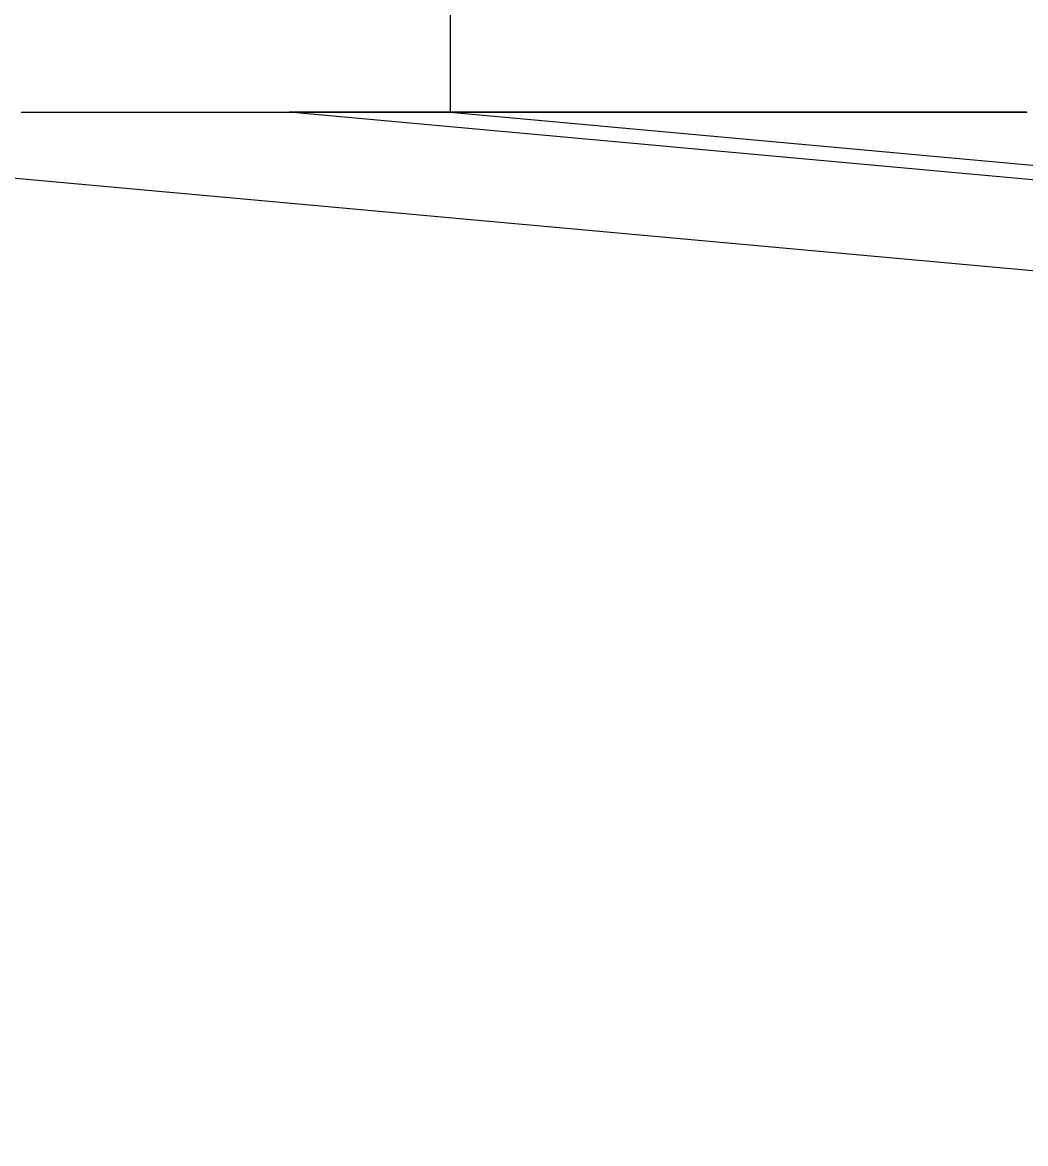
# Model space of a CAD drawing. Extents: x 65572 to 72871, y 30718 to 33858.
# Drawn here: x 65964.604 to 65966.53, y 30874.085 to 30876.237 of the extents above; entities that cross this region are included whole.
import ezdxf

# ---------------------------------------------------------------- set-up
doc = ezdxf.new("R2010")
doc.units = 0
doc.header["$LTSCALE"] = 0.5
doc.header["$MEASUREMENT"] = 0
doc.layers.get('0').update_dxf_attribs({"color": 20, "linetype": 'CONTINUOUS'})
doc.layers.get('DEFPOINTS').update_dxf_attribs({"linetype": 'CONTINUOUS', "lineweight": 5})
doc.layers.add('Annotations', color=40, linetype='CONTINUOUS', lineweight=5)
doc.layers.add('Layout', color=154, linetype='CONTINUOUS', lineweight=5)
doc.styles.get("Standard").update_dxf_attribs({"font": 'arial.ttf'})
doc.dimstyles.new('ARCH', dxfattribs={"dimscale": 96, "dimtxt": 0.0625, "dimasz": 0.0625, "dimexe": 0.04, "dimexo": 0.09375, "dimgap": 0.03125, "dimtad": 1, "dimdec": 0, "dimrnd": 0.0625, "dimzin": 3, "dimdsep": 46, "dimlunit": 4, "dimtxsty": 'Standard', "dimblk1": 'ARCHTICK', "dimblk2": 'ARCHTICK', "dimsah": 1, "dimcen": 0, "dimdle": 0.03125, "dimclrd": 256, "dimclre": 256, "dimclrt": 256, "dimazin": 0, "dimtfac": 1, "dimtdec": 0, "dimtmove": 2, "dimatfit": 3, "dimldrblk": 'OBLIQUE', "dimfxl": 0.3, "dimfxlon": 1, "dimfrac": 2, "dimarcsym": 0})

# ---------------------------------------------------------------- blocks, each defined once
blk = doc.blocks.new('_ArchTick')
at = {"const_width": 0.15}
blk.add_lwpolyline([(-0.5, -0.5), (0.5, 0.5)], dxfattribs=at)
blk = doc.blocks.new('*D33')
at = {"layer": 'Annotations', "lineweight": -2}
for p, q in [((65894.4316, 30757.0648), (65894.4316, 30880.0465)), ((65923.2316, 30877.0465), (65890.5916, 30877.0465)), ((65923.2316, 30760.0648), (65890.5916, 30760.0648))]:
    blk.add_line(p, q, dxfattribs=at)
at = {"layer": 'DEFPOINTS', "color": 0}
for p in [(65894.4316, 30877.0465), (65967.6312, 30877.0465), (65967.6312, 30760.0648)]:
    blk.add_point(p, dxfattribs=at)
at = {"layer": 'Annotations', "lineweight": -2, "xscale": 6, "yscale": 6, "zscale": 6}
for p, rotation in [((65894.4316, 30877.0465), 90), ((65894.4316, 30760.0648), 270)]:
    blk.add_blockref('_ArchTick', p, dxfattribs=dict(at, rotation=rotation))
at = {"layer": 'Annotations', "insert": (65900.4946, 30818.5556), "char_height": 6, "attachment_point": 5, "rotation": 270}
blk.add_mtext('9\'-9"', dxfattribs=at)
blk = doc.blocks.new('_Oblique')
at = {"lineweight": -2}
blk.add_line((-0.5, -0.5), (0.5, 0.5), dxfattribs=at)
blk = doc.blocks.new('*D97')
at = {"layer": 'Annotations', "linetype": 'ByBlock', "lineweight": -2}
for p, q in [((65950.06, 30883.1561), (65950.06, 30903.2759)), ((66009.018, 30884.4215), (66009.018, 30903.2759)), ((66012.018, 30899.4359), (65947.06, 30899.4359))]:
    blk.add_line(p, q, dxfattribs=at)
at = {"layer": 'DEFPOINTS', "color": 0}
for p in [(65950.06, 30899.4359), (66009.018, 30875.4215), (65950.06, 30874.1561)]:
    blk.add_point(p, dxfattribs=at)
at = {"layer": 'Annotations', "lineweight": -2, "xscale": 6, "yscale": 6, "zscale": 6, "rotation": 180}
blk.add_blockref('_ArchTick', (65950.06, 30899.4359), dxfattribs=at)
at = {"layer": 'Annotations', "lineweight": -2, "xscale": 6, "yscale": 6, "zscale": 6}
blk.add_blockref('_ArchTick', (66009.018, 30899.4359), dxfattribs=at)
at = {"layer": 'Annotations', "insert": (65979.539, 30893.4239), "char_height": 6, "attachment_point": 5, "rotation": 180}
blk.add_mtext('4\'-11"', dxfattribs=at)

msp = doc.modelspace()

# ---------------------------------------------------------------- linework, layer by layer
at = {"layer": 'Layout', "linetype": 'ByBlock'}
for p, q in [((65965.425076, 30877.046502), (65965.425076, 30876.064768)), ((65963.19711, 30876.064768), (65974.197164, 30875.064763)), ((65976.116593, 30875.064763), (65965.116539, 30876.064768)), ((65965.425076, 30876.064768), (65976.42513, 30875.064763))]:
    msp.add_line(p, q, dxfattribs=at)
msp.add_lwpolyline([(65964.602153, 30876.064768), (65964.605436, 30876.064768), (65964.608719, 30876.064768), (65964.612002, 30876.064768), (65964.615284, 30876.064768), (65964.618567, 30876.064768), (65964.62185, 30876.064768), (65964.625133, 30876.064768), (65964.628416, 30876.064768), (65964.631698, 30876.064768), (65964.634981, 30876.064768), (65964.638264, 30876.064768), (65964.641547, 30876.064768), (65964.64483, 30876.064768), (65964.648112, 30876.064768), (65964.651395, 30876.064768), (65964.654678, 30876.064768), (65964.657961, 30876.064768), (65964.661244, 30876.064768), (65964.664526, 30876.064768), (65964.667809, 30876.064768), (65964.671092, 30876.064768), (65964.674375, 30876.064768), (65964.677658, 30876.064768), (65964.68094, 30876.064768), (65964.684223, 30876.064768), (65964.687506, 30876.064768), (65964.690789, 30876.064768), (65964.694071, 30876.064768), (65964.697354, 30876.064768), (65964.700637, 30876.064768), (65964.70392, 30876.064768), (65964.707203, 30876.064768), (65964.710485, 30876.064768), (65964.713768, 30876.064768), (65964.717051, 30876.064768), (65964.720334, 30876.064768), (65964.723617, 30876.064768), (65964.726899, 30876.064768), (65964.730182, 30876.064768), (65964.733465, 30876.064768), (65964.736748, 30876.064768), (65964.740031, 30876.064768), (65964.743313, 30876.064768), (65964.746596, 30876.064768), (65964.749879, 30876.064768), (65964.753162, 30876.064768), (65964.756445, 30876.064768), (65964.759727, 30876.064768), (65964.76301, 30876.064768), (65964.766293, 30876.064768), (65964.769576, 30876.064768), (65964.772858, 30876.064768), (65964.776141, 30876.064768), (65964.779424, 30876.064768), (65964.782707, 30876.064768), (65964.78599, 30876.064768), (65964.789272, 30876.064768), (65964.792555, 30876.064768), (65964.795838, 30876.064768), (65964.799121, 30876.064768), (65964.802404, 30876.064768), (65964.805686, 30876.064768), (65964.808969, 30876.064768), (65964.812252, 30876.064768), (65964.815535, 30876.064768), (65964.818818, 30876.064768), (65964.8221, 30876.064768), (65964.825383, 30876.064768), (65964.828666, 30876.064768), (65964.831949, 30876.064768), (65964.835232, 30876.064768), (65964.838514, 30876.064768), (65964.841797, 30876.064768), (65964.84508, 30876.064768), (65964.848363, 30876.064768), (65964.851645, 30876.064768), (65964.854928, 30876.064768), (65964.858211, 30876.064768), (65964.861494, 30876.064768), (65964.864777, 30876.064768), (65964.868059, 30876.064768), (65964.871342, 30876.064768), (65964.874625, 30876.064768), (65964.877908, 30876.064768), (65964.881191, 30876.064768), (65964.884473, 30876.064768), (65964.887756, 30876.064768), (65964.891039, 30876.064768), (65964.894322, 30876.064768), (65964.897605, 30876.064768), (65964.900887, 30876.064768), (65964.90417, 30876.064768), (65964.907453, 30876.064768), (65964.910736, 30876.064768), (65964.914018, 30876.064768), (65964.917301, 30876.064768), (65964.920584, 30876.064768), (65964.923867, 30876.064768), (65964.92715, 30876.064768), (65964.930432, 30876.064768), (65964.933715, 30876.064768), (65964.936998, 30876.064768), (65964.940281, 30876.064768), (65964.943564, 30876.064768), (65964.946846, 30876.064768), (65964.950129, 30876.064768), (65964.953412, 30876.064768), (65964.956695, 30876.064768), (65964.959978, 30876.064768), (65964.96326, 30876.064768), (65964.966543, 30876.064768), (65964.969826, 30876.064768), (65964.973109, 30876.064768), (65964.976392, 30876.064768), (65964.979674, 30876.064768), (65964.982957, 30876.064768), (65964.98624, 30876.064768), (65964.989523, 30876.064768), (65964.992805, 30876.064768), (65964.996088, 30876.064768), (65964.999371, 30876.064768), (65965.002654, 30876.064768), (65965.005937, 30876.064768), (65965.009219, 30876.064768), (65965.012502, 30876.064768), (65965.015785, 30876.064768), (65965.019068, 30876.064768), (65965.022351, 30876.064768), (65965.025633, 30876.064768), (65965.028916, 30876.064768), (65965.032199, 30876.064768), (65965.035482, 30876.064768), (65965.038765, 30876.064768), (65965.042047, 30876.064768), (65965.04533, 30876.064768), (65965.048613, 30876.064768), (65965.051896, 30876.064768), (65965.055179, 30876.064768), (65965.058461, 30876.064768), (65965.061744, 30876.064768), (65965.065027, 30876.064768), (65965.06831, 30876.064768), (65965.071592, 30876.064768), (65965.074875, 30876.064768), (65965.078158, 30876.064768), (65965.081441, 30876.064768), (65965.084724, 30876.064768), (65965.088006, 30876.064768), (65965.091289, 30876.064768), (65965.094572, 30876.064768), (65965.097855, 30876.064768), (65965.101138, 30876.064768), (65965.10442, 30876.064768), (65965.107703, 30876.064768), (65965.110986, 30876.064768), (65965.114269, 30876.064768), (65965.117552, 30876.064768), (65965.120834, 30876.064768), (65965.124117, 30876.064768), (65965.1274, 30876.064768), (65965.130683, 30876.064768), (65965.133966, 30876.064768), (65965.137248, 30876.064768), (65965.140531, 30876.064768), (65965.143814, 30876.064768), (65965.147097, 30876.064768), (65965.150379, 30876.064768), (65965.153662, 30876.064768), (65965.156945, 30876.064768), (65965.160228, 30876.064768), (65965.163511, 30876.064768), (65965.166793, 30876.064768), (65965.170076, 30876.064768), (65965.173359, 30876.064768), (65965.176642, 30876.064768), (65965.179925, 30876.064768), (65965.183207, 30876.064768), (65965.18649, 30876.064768), (65965.189773, 30876.064768), (65965.193056, 30876.064768), (65965.196339, 30876.064768), (65965.199621, 30876.064768), (65965.202904, 30876.064768), (65965.206187, 30876.064768), (65965.20947, 30876.064768), (65965.212753, 30876.064768), (65965.216035, 30876.064768), (65965.219318, 30876.064768), (65965.222601, 30876.064768), (65965.225884, 30876.064768), (65965.229166, 30876.064768), (65965.232449, 30876.064768), (65965.235732, 30876.064768), (65965.239015, 30876.064768), (65965.242298, 30876.064768), (65965.24558, 30876.064768), (65965.248863, 30876.064768), (65965.252146, 30876.064768), (65965.255429, 30876.064768), (65965.258712, 30876.064768), (65965.261994, 30876.064768), (65965.265277, 30876.064768), (65965.26856, 30876.064768), (65965.271843, 30876.064768), (65965.275126, 30876.064768), (65965.278408, 30876.064768), (65965.281691, 30876.064768), (65965.284974, 30876.064768), (65965.288257, 30876.064768), (65965.29154, 30876.064768), (65965.294822, 30876.064768), (65965.298105, 30876.064768), (65965.301388, 30876.064768), (65965.304671, 30876.064768), (65965.307953, 30876.064768), (65965.311236, 30876.064768), (65965.314519, 30876.064768), (65965.317802, 30876.064768), (65965.321085, 30876.064768), (65965.324367, 30876.064768), (65965.32765, 30876.064768), (65965.330933, 30876.064768), (65965.334216, 30876.064768), (65965.337499, 30876.064768), (65965.340781, 30876.064768), (65965.344064, 30876.064768), (65965.347347, 30876.064768), (65965.35063, 30876.064768), (65965.353913, 30876.064768), (65965.357195, 30876.064768), (65965.360478, 30876.064768), (65965.363761, 30876.064768), (65965.367044, 30876.064768), (65965.370326, 30876.064768), (65965.373609, 30876.064768), (65965.376892, 30876.064768), (65965.380175, 30876.064768), (65965.383458, 30876.064768), (65965.38674, 30876.064768), (65965.390023, 30876.064768), (65965.393306, 30876.064768), (65965.396589, 30876.064768), (65965.399872, 30876.064768), (65965.403154, 30876.064768), (65965.406437, 30876.064768), (65965.40972, 30876.064768), (65965.413003, 30876.064768), (65965.416286, 30876.064768), (65965.419568, 30876.064768), (65965.422851, 30876.064768), (65965.426134, 30876.064768), (65965.429417, 30876.064768), (65965.4327, 30876.064768), (65965.435982, 30876.064768), (65965.439265, 30876.064768), (65965.442548, 30876.064768), (65965.445831, 30876.064768), (65965.449113, 30876.064768), (65965.452396, 30876.064768), (65965.455679, 30876.064768), (65965.458962, 30876.064768), (65965.462245, 30876.064768), (65965.465527, 30876.064768), (65965.46881, 30876.064768), (65965.472093, 30876.064768), (65965.475376, 30876.064768), (65965.478659, 30876.064768), (65965.481941, 30876.064768), (65965.485224, 30876.064768), (65965.488507, 30876.064768), (65965.49179, 30876.064768), (65965.495073, 30876.064768), (65965.498355, 30876.064768), (65965.501638, 30876.064768), (65965.504921, 30876.064768), (65965.508204, 30876.064768), (65965.511487, 30876.064768), (65965.514769, 30876.064768), (65965.518052, 30876.064768), (65965.521335, 30876.064768), (65965.524618, 30876.064768), (65965.5279, 30876.064768), (65965.531183, 30876.064768), (65965.534466, 30876.064768), (65965.537749, 30876.064768), (65965.541032, 30876.064768), (65965.544314, 30876.064768), (65965.547597, 30876.064768), (65965.55088, 30876.064768), (65965.554163, 30876.064768), (65965.557446, 30876.064768), (65965.560728, 30876.064768), (65965.564011, 30876.064768), (65965.567294, 30876.064768), (65965.570577, 30876.064768), (65965.57386, 30876.064768), (65965.577142, 30876.064768), (65965.580425, 30876.064768), (65965.583708, 30876.064768), (65965.586991, 30876.064768), (65965.590274, 30876.064768), (65965.593556, 30876.064768), (65965.596839, 30876.064768), (65965.600122, 30876.064768), (65965.603405, 30876.064768), (65965.606687, 30876.064768), (65965.60997, 30876.064768), (65965.613253, 30876.064768), (65965.616536, 30876.064768), (65965.619819, 30876.064768), (65965.623101, 30876.064768), (65965.626384, 30876.064768), (65965.629667, 30876.064768), (65965.63295, 30876.064768), (65965.636233, 30876.064768), (65965.639515, 30876.064768), (65965.642798, 30876.064768), (65965.646081, 30876.064768), (65965.649364, 30876.064768), (65965.652647, 30876.064768), (65965.655929, 30876.064768), (65965.659212, 30876.064768), (65965.662495, 30876.064768), (65965.665778, 30876.064768), (65965.669061, 30876.064768), (65965.672343, 30876.064768), (65965.675626, 30876.064768), (65965.678909, 30876.064768), (65965.682192, 30876.064768), (65965.685474, 30876.064768), (65965.688757, 30876.064768), (65965.69204, 30876.064768), (65965.695323, 30876.064768), (65965.698606, 30876.064768), (65965.701888, 30876.064768), (65965.705171, 30876.064768), (65965.708454, 30876.064768), (65965.711737, 30876.064768), (65965.71502, 30876.064768), (65965.718302, 30876.064768), (65965.721585, 30876.064768), (65965.724868, 30876.064768), (65965.728151, 30876.064768), (65965.731434, 30876.064768), (65965.734716, 30876.064768), (65965.737999, 30876.064768), (65965.741282, 30876.064768), (65965.744565, 30876.064768), (65965.747848, 30876.064768), (65965.75113, 30876.064768), (65965.754413, 30876.064768), (65965.757696, 30876.064768), (65965.760979, 30876.064768), (65965.764261, 30876.064768), (65965.767544, 30876.064768), (65965.770827, 30876.064768), (65965.77411, 30876.064768), (65965.777393, 30876.064768), (65965.780675, 30876.064768), (65965.783958, 30876.064768), (65965.787241, 30876.064768), (65965.790524, 30876.064768), (65965.793807, 30876.064768), (65965.797089, 30876.064768), (65965.800372, 30876.064768), (65965.803655, 30876.064768), (65965.806938, 30876.064768), (65965.810221, 30876.064768), (65965.813503, 30876.064768), (65965.817326, 30876.064768), (65965.821689, 30876.064768), (65965.826052, 30876.064768), (65965.830415, 30876.064768), (65965.834778, 30876.064768), (65965.839142, 30876.064768), (65965.843505, 30876.064768), (65965.847868, 30876.064768), (65965.852231, 30876.064768), (65965.856594, 30876.064768), (65965.860957, 30876.064768), (65965.86532, 30876.064768), (65965.869683, 30876.064768), (65965.874046, 30876.064768), (65965.878409, 30876.064768), (65965.882772, 30876.064768), (65965.887135, 30876.064768), (65965.891498, 30876.064768), (65965.895861, 30876.064768), (65965.900224, 30876.064768), (65965.904587, 30876.064768), (65965.90895, 30876.064768), (65965.913313, 30876.064768), (65965.917676, 30876.064768), (65965.92204, 30876.064768), (65965.926403, 30876.064768), (65965.930766, 30876.064768), (65965.935129, 30876.064768), (65965.939492, 30876.064768), (65965.943855, 30876.064768), (65965.948218, 30876.064768), (65965.952581, 30876.064768), (65965.956944, 30876.064768), (65965.961307, 30876.064768), (65965.96567, 30876.064768), (65965.970033, 30876.064768), (65965.974396, 30876.064768), (65965.978759, 30876.064768), (65965.983122, 30876.064768), (65965.987485, 30876.064768), (65965.991848, 30876.064768), (65965.996211, 30876.064768), (65966.000574, 30876.064768), (65966.004938, 30876.064768), (65966.009301, 30876.064768), (65966.013664, 30876.064768), (65966.018027, 30876.064768), (65966.02239, 30876.064768), (65966.026753, 30876.064768), (65966.031116, 30876.064768), (65966.035479, 30876.064768), (65966.039842, 30876.064768), (65966.044205, 30876.064768), (65966.048568, 30876.064768), (65966.052931, 30876.064768), (65966.057294, 30876.064768), (65966.061657, 30876.064768), (65966.06602, 30876.064768), (65966.070383, 30876.064768), (65966.074746, 30876.064768), (65966.079109, 30876.064768), (65966.083472, 30876.064768), (65966.087836, 30876.064768), (65966.092199, 30876.064768), (65966.096562, 30876.064768), (65966.100925, 30876.064768), (65966.105288, 30876.064768), (65966.109651, 30876.064768), (65966.114014, 30876.064768), (65966.118377, 30876.064768), (65966.12274, 30876.064768), (65966.127103, 30876.064768), (65966.131466, 30876.064768), (65966.135829, 30876.064768), (65966.140192, 30876.064768), (65966.144555, 30876.064768), (65966.148918, 30876.064768), (65966.153281, 30876.064768), (65966.157644, 30876.064768), (65966.162007, 30876.064768), (65966.16637, 30876.064768), (65966.170734, 30876.064768), (65966.175097, 30876.064768), (65966.17946, 30876.064768), (65966.183823, 30876.064768), (65966.188186, 30876.064768), (65966.192549, 30876.064768), (65966.196912, 30876.064768), (65966.201275, 30876.064768), (65966.205638, 30876.064768), (65966.210001, 30876.064768), (65966.214364, 30876.064768), (65966.218727, 30876.064768), (65966.22309, 30876.064768), (65966.227453, 30876.064768), (65966.231816, 30876.064768), (65966.236179, 30876.064768), (65966.240542, 30876.064768), (65966.244905, 30876.064768), (65966.249268, 30876.064768), (65966.253632, 30876.064768), (65966.257995, 30876.064768), (65966.262358, 30876.064768), (65966.266721, 30876.064768), (65966.271084, 30876.064768), (65966.275447, 30876.064768), (65966.27981, 30876.064768), (65966.284173, 30876.064768), (65966.288536, 30876.064768), (65966.292899, 30876.064768), (65966.297262, 30876.064768), (65966.301625, 30876.064768), (65966.305988, 30876.064768), (65966.310351, 30876.064768), (65966.314714, 30876.064768), (65966.319077, 30876.064768), (65966.32344, 30876.064768), (65966.327803, 30876.064768), (65966.332166, 30876.064768), (65966.33653, 30876.064768), (65966.340893, 30876.064768), (65966.345256, 30876.064768), (65966.349619, 30876.064768), (65966.353982, 30876.064768), (65966.358345, 30876.064768), (65966.362708, 30876.064768), (65966.367071, 30876.064768), (65966.371434, 30876.064768), (65966.375797, 30876.064768), (65966.38016, 30876.064768), (65966.384523, 30876.064768), (65966.388886, 30876.064768), (65966.393249, 30876.064768), (65966.397612, 30876.064768), (65966.401975, 30876.064768), (65966.406338, 30876.064768), (65966.410701, 30876.064768), (65966.415064, 30876.064768), (65966.419428, 30876.064768), (65966.423791, 30876.064768), (65966.428154, 30876.064768), (65966.432517, 30876.064768), (65966.43688, 30876.064768), (65966.441243, 30876.064768), (65966.445606, 30876.064768), (65966.449969, 30876.064768), (65966.454332, 30876.064768), (65966.458695, 30876.064768), (65966.463058, 30876.064768), (65966.467421, 30876.064768), (65966.471784, 30876.064768), (65966.476147, 30876.064768), (65966.48051, 30876.064768), (65966.484873, 30876.064768), (65966.489236, 30876.064768), (65966.493599, 30876.064768), (65966.497962, 30876.064768), (65966.502326, 30876.064768), (65966.506689, 30876.064768), (65966.511052, 30876.064768), (65966.515415, 30876.064768), (65966.519778, 30876.064768), (65966.524141, 30876.064768), (65966.528504, 30876.064768), (65966.532867, 30876.064768)], dxfattribs=at)
at = {"layer": 'Layout', "linetype": 'ByBlock', "flags": 128}
msp.add_lwpolyline([(65966.531431, 30876.064768), (65966.528148, 30876.064768), (65966.524866, 30876.064768), (65966.521583, 30876.064768), (65966.5183, 30876.064768), (65966.515017, 30876.064768), (65966.511734, 30876.064768), (65966.508452, 30876.064768), (65966.505169, 30876.064768), (65966.501886, 30876.064768), (65966.498603, 30876.064768), (65966.49532, 30876.064768), (65966.492038, 30876.064768), (65966.488755, 30876.064768), (65966.485472, 30876.064768), (65966.482189, 30876.064768), (65966.478907, 30876.064768), (65966.475624, 30876.064768), (65966.472341, 30876.064768), (65966.469058, 30876.064768), (65966.465775, 30876.064768), (65966.462493, 30876.064768), (65966.45921, 30876.064768), (65966.455927, 30876.064768), (65966.452644, 30876.064768), (65966.449361, 30876.064768), (65966.446079, 30876.064768), (65966.442796, 30876.064768), (65966.439513, 30876.064768), (65966.43623, 30876.064768), (65966.432947, 30876.064768), (65966.429665, 30876.064768), (65966.426382, 30876.064768), (65966.423099, 30876.064768), (65966.419816, 30876.064768), (65966.416533, 30876.064768), (65966.413251, 30876.064768), (65966.409968, 30876.064768), (65966.406685, 30876.064768), (65966.403402, 30876.064768), (65966.40012, 30876.064768), (65966.396837, 30876.064768), (65966.393554, 30876.064768), (65966.390271, 30876.064768), (65966.386988, 30876.064768), (65966.383706, 30876.064768), (65966.380423, 30876.064768), (65966.37714, 30876.064768), (65966.373857, 30876.064768), (65966.370574, 30876.064768), (65966.367292, 30876.064768), (65966.364009, 30876.064768), (65966.360726, 30876.064768), (65966.357443, 30876.064768), (65966.35416, 30876.064768), (65966.350878, 30876.064768), (65966.347595, 30876.064768), (65966.344312, 30876.064768), (65966.341029, 30876.064768), (65966.337747, 30876.064768), (65966.334464, 30876.064768), (65966.331181, 30876.064768), (65966.327898, 30876.064768), (65966.324615, 30876.064768), (65966.321333, 30876.064768), (65966.31805, 30876.064768), (65966.314767, 30876.064768), (65966.311484, 30876.064768), (65966.308201, 30876.064768), (65966.304919, 30876.064768), (65966.302881, 30876.064768), (65966.300843, 30876.064768), (65966.298805, 30876.064768), (65966.296767, 30876.064768), (65966.294729, 30876.064768), (65966.292691, 30876.064768), (65966.290653, 30876.064768), (65966.288615, 30876.064768), (65966.286577, 30876.064768), (65966.284539, 30876.064768), (65966.282501, 30876.064768), (65966.280464, 30876.064768), (65966.278426, 30876.064768), (65966.276388, 30876.064768), (65966.27435, 30876.064768), (65966.272312, 30876.064768), (65966.270274, 30876.064768), (65966.268236, 30876.064768), (65966.266198, 30876.064768), (65966.26416, 30876.064768), (65966.262122, 30876.064768), (65966.260084, 30876.064768), (65966.258046, 30876.064768), (65966.256009, 30876.064768), (65966.253971, 30876.064768), (65966.251933, 30876.064768), (65966.249895, 30876.064768), (65966.247857, 30876.064768), (65966.245819, 30876.064768), (65966.243781, 30876.064768), (65966.241743, 30876.064768), (65966.239705, 30876.064768), (65966.237667, 30876.064768), (65966.235629, 30876.064768), (65966.233591, 30876.064768), (65966.231554, 30876.064768), (65966.229516, 30876.064768), (65966.227478, 30876.064768), (65966.22544, 30876.064768), (65966.223402, 30876.064768), (65966.221364, 30876.064768), (65966.219326, 30876.064768), (65966.217288, 30876.064768), (65966.21525, 30876.064768), (65966.213212, 30876.064768), (65966.211174, 30876.064768), (65966.209136, 30876.064768), (65966.207099, 30876.064768), (65966.205061, 30876.064768), (65966.203023, 30876.064768), (65966.200985, 30876.064768), (65966.198947, 30876.064768), (65966.196909, 30876.064768), (65966.194871, 30876.064768), (65966.192833, 30876.064768), (65966.190795, 30876.064768), (65966.188757, 30876.064768), (65966.186719, 30876.064768), (65966.184681, 30876.064768), (65966.182644, 30876.064768), (65966.180606, 30876.064768), (65966.178568, 30876.064768), (65966.17653, 30876.064768), (65966.174492, 30876.064768), (65966.172454, 30876.064768), (65966.170416, 30876.064768), (65966.168378, 30876.064768), (65966.16634, 30876.064768), (65966.164302, 30876.064768), (65966.162264, 30876.064768), (65966.160226, 30876.064768), (65966.158189, 30876.064768), (65966.156151, 30876.064768), (65966.154113, 30876.064768), (65966.152075, 30876.064768), (65966.150037, 30876.064768), (65966.147999, 30876.064768), (65966.145961, 30876.064768), (65966.143923, 30876.064768), (65966.141885, 30876.064768), (65966.139847, 30876.064768), (65966.137809, 30876.064768), (65966.135771, 30876.064768), (65966.133734, 30876.064768), (65966.131696, 30876.064768), (65966.129658, 30876.064768), (65966.12762, 30876.064768), (65966.125582, 30876.064768), (65966.123544, 30876.064768), (65966.121506, 30876.064768), (65966.119468, 30876.064768), (65966.11743, 30876.064768), (65966.115392, 30876.064768), (65966.113354, 30876.064768), (65966.111316, 30876.064768), (65966.109279, 30876.064768), (65966.107241, 30876.064768), (65966.105203, 30876.064768), (65966.103165, 30876.064768), (65966.101127, 30876.064768), (65966.099089, 30876.064768), (65966.097051, 30876.064768), (65966.095013, 30876.064768), (65966.092975, 30876.064768), (65966.090937, 30876.064768), (65966.088899, 30876.064768), (65966.086861, 30876.064768), (65966.084824, 30876.064768), (65966.082786, 30876.064768), (65966.080748, 30876.064768), (65966.07871, 30876.064768), (65966.076672, 30876.064768), (65966.074634, 30876.064768), (65966.072596, 30876.064768), (65966.070558, 30876.064768), (65966.06852, 30876.064768), (65966.066482, 30876.064768), (65966.064444, 30876.064768), (65966.062406, 30876.064768), (65966.060369, 30876.064768), (65966.058331, 30876.064768), (65966.056293, 30876.064768), (65966.054255, 30876.064768), (65966.052217, 30876.064768), (65966.050179, 30876.064768), (65966.048141, 30876.064768), (65966.046103, 30876.064768), (65966.044065, 30876.064768), (65966.042027, 30876.064768), (65966.039989, 30876.064768), (65966.037951, 30876.064768), (65966.035914, 30876.064768), (65966.033876, 30876.064768), (65966.031838, 30876.064768), (65966.0298, 30876.064768), (65966.027762, 30876.064768), (65966.025724, 30876.064768), (65966.023686, 30876.064768), (65966.021648, 30876.064768), (65966.01961, 30876.064768), (65966.017572, 30876.064768), (65966.015534, 30876.064768), (65966.013496, 30876.064768), (65966.011459, 30876.064768), (65966.009421, 30876.064768), (65966.007383, 30876.064768), (65966.005345, 30876.064768), (65966.003307, 30876.064768), (65966.001269, 30876.064768), (65965.999231, 30876.064768), (65965.997193, 30876.064768), (65965.995155, 30876.064768), (65965.993117, 30876.064768), (65965.991079, 30876.064768), (65965.989041, 30876.064768), (65965.987004, 30876.064768), (65965.984966, 30876.064768), (65965.982928, 30876.064768), (65965.98089, 30876.064768), (65965.978852, 30876.064768), (65965.976814, 30876.064768), (65965.974776, 30876.064768), (65965.972738, 30876.064768), (65965.9707, 30876.064768), (65965.968662, 30876.064768), (65965.966624, 30876.064768), (65965.964586, 30876.064768), (65965.962549, 30876.064768), (65965.960511, 30876.064768), (65965.958473, 30876.064768), (65965.956435, 30876.064768), (65965.954397, 30876.064768), (65965.952359, 30876.064768), (65965.950321, 30876.064768), (65965.948283, 30876.064768), (65965.946245, 30876.064768), (65965.944207, 30876.064768), (65965.942169, 30876.064768), (65965.940131, 30876.064768), (65965.938094, 30876.064768), (65965.936056, 30876.064768), (65965.934018, 30876.064768), (65965.93198, 30876.064768), (65965.929942, 30876.064768), (65965.927904, 30876.064768), (65965.925866, 30876.064768), (65965.923828, 30876.064768), (65965.92179, 30876.064768), (65965.919752, 30876.064768), (65965.917714, 30876.064768), (65965.915676, 30876.064768), (65965.913639, 30876.064768), (65965.911601, 30876.064768), (65965.909563, 30876.064768), (65965.907525, 30876.064768), (65965.905487, 30876.064768), (65965.903449, 30876.064768), (65965.901411, 30876.064768), (65965.899373, 30876.064768), (65965.897335, 30876.064768), (65965.895297, 30876.064768), (65965.893259, 30876.064768), (65965.891221, 30876.064768), (65965.889184, 30876.064768), (65965.887146, 30876.064768), (65965.885108, 30876.064768), (65965.88307, 30876.064768), (65965.881032, 30876.064768), (65965.878994, 30876.064768), (65965.876956, 30876.064768), (65965.874918, 30876.064768), (65965.87288, 30876.064768), (65965.870842, 30876.064768), (65965.868804, 30876.064768), (65965.866766, 30876.064768), (65965.864728, 30876.064768), (65965.862691, 30876.064768), (65965.860653, 30876.064768), (65965.858615, 30876.064768), (65965.856577, 30876.064768), (65965.854539, 30876.064768), (65965.852501, 30876.064768), (65965.850463, 30876.064768), (65965.848425, 30876.064768), (65965.846387, 30876.064768), (65965.844349, 30876.064768), (65965.842311, 30876.064768), (65965.840273, 30876.064768), (65965.838236, 30876.064768), (65965.836198, 30876.064768), (65965.83416, 30876.064768), (65965.832122, 30876.064768), (65965.830084, 30876.064768), (65965.828046, 30876.064768), (65965.826008, 30876.064768), (65965.82397, 30876.064768), (65965.821932, 30876.064768), (65965.819894, 30876.064768), (65965.817856, 30876.064768), (65965.815818, 30876.064768), (65965.813781, 30876.064768), (65965.811743, 30876.064768), (65965.809705, 30876.064768), (65965.807667, 30876.064768), (65965.805629, 30876.064768), (65965.803591, 30876.064768), (65965.801553, 30876.064768), (65965.799515, 30876.064768), (65965.797477, 30876.064768), (65965.795439, 30876.064768), (65965.793401, 30876.064768), (65965.791363, 30876.064768), (65965.789326, 30876.064768), (65965.787288, 30876.064768), (65965.78525, 30876.064768), (65965.783212, 30876.064768), (65965.781174, 30876.064768), (65965.779136, 30876.064768), (65965.777098, 30876.064768), (65965.77506, 30876.064768), (65965.773022, 30876.064768), (65965.770984, 30876.064768), (65965.768946, 30876.064768), (65965.766908, 30876.064768), (65965.764871, 30876.064768), (65965.762833, 30876.064768), (65965.760795, 30876.064768), (65965.758757, 30876.064768), (65965.756719, 30876.064768), (65965.754681, 30876.064768), (65965.752643, 30876.064768), (65965.750605, 30876.064768), (65965.748567, 30876.064768), (65965.746529, 30876.064768), (65965.744491, 30876.064768), (65965.742453, 30876.064768), (65965.740416, 30876.064768), (65965.738378, 30876.064768), (65965.73634, 30876.064768), (65965.734302, 30876.064768), (65965.732264, 30876.064768), (65965.730226, 30876.064768), (65965.728188, 30876.064768), (65965.72615, 30876.064768), (65965.724112, 30876.064768), (65965.722074, 30876.064768), (65965.720036, 30876.064768), (65965.717998, 30876.064768), (65965.715961, 30876.064768), (65965.713923, 30876.064768), (65965.711885, 30876.064768), (65965.709847, 30876.064768), (65965.707809, 30876.064768), (65965.705771, 30876.064768), (65965.703733, 30876.064768), (65965.701695, 30876.064768), (65965.699657, 30876.064768), (65965.697619, 30876.064768), (65965.695581, 30876.064768), (65965.693543, 30876.064768), (65965.691506, 30876.064768), (65965.689468, 30876.064768), (65965.68743, 30876.064768), (65965.685392, 30876.064768), (65965.683354, 30876.064768), (65965.681316, 30876.064768), (65965.679278, 30876.064768), (65965.67724, 30876.064768), (65965.675202, 30876.064768), (65965.673164, 30876.064768), (65965.671126, 30876.064768), (65965.669088, 30876.064768), (65965.667051, 30876.064768), (65965.665013, 30876.064768), (65965.662975, 30876.064768), (65965.660937, 30876.064768), (65965.658899, 30876.064768), (65965.656861, 30876.064768), (65965.654823, 30876.064768), (65965.652785, 30876.064768), (65965.650747, 30876.064768), (65965.648709, 30876.064768), (65965.646671, 30876.064768), (65965.644633, 30876.064768), (65965.642596, 30876.064768), (65965.640558, 30876.064768), (65965.63852, 30876.064768), (65965.636482, 30876.064768), (65965.634444, 30876.064768), (65965.632406, 30876.064768), (65965.630368, 30876.064768), (65965.62833, 30876.064768), (65965.626292, 30876.064768), (65965.624254, 30876.064768), (65965.622216, 30876.064768), (65965.620178, 30876.064768), (65965.618141, 30876.064768), (65965.616103, 30876.064768), (65965.614065, 30876.064768), (65965.612027, 30876.064768), (65965.609989, 30876.064768), (65965.607951, 30876.064768), (65965.605913, 30876.064768), (65965.603875, 30876.064768), (65965.601837, 30876.064768), (65965.599799, 30876.064768), (65965.597761, 30876.064768), (65965.595723, 30876.064768), (65965.593686, 30876.064768), (65965.591648, 30876.064768), (65965.58961, 30876.064768), (65965.587572, 30876.064768), (65965.585534, 30876.064768), (65965.583496, 30876.064768), (65965.581458, 30876.064768), (65965.57942, 30876.064768), (65965.577382, 30876.064768), (65965.575344, 30876.064768), (65965.573306, 30876.064768), (65965.571268, 30876.064768), (65965.569231, 30876.064768), (65965.567193, 30876.064768), (65965.565155, 30876.064768), (65965.563117, 30876.064768), (65965.561079, 30876.064768), (65965.559041, 30876.064768), (65965.557003, 30876.064768), (65965.554965, 30876.064768), (65965.552927, 30876.064768), (65965.550889, 30876.064768), (65965.548851, 30876.064768), (65965.546813, 30876.064768), (65965.544776, 30876.064768), (65965.542738, 30876.064768), (65965.5407, 30876.064768), (65965.538662, 30876.064768), (65965.536624, 30876.064768), (65965.534586, 30876.064768), (65965.532548, 30876.064768), (65965.53051, 30876.064768), (65965.528472, 30876.064768), (65965.526434, 30876.064768), (65965.524396, 30876.064768), (65965.522358, 30876.064768), (65965.520321, 30876.064768), (65965.518283, 30876.064768), (65965.516245, 30876.064768), (65965.514207, 30876.064768), (65965.512169, 30876.064768), (65965.510131, 30876.064768), (65965.508093, 30876.064768), (65965.506055, 30876.064768), (65965.504017, 30876.064768), (65965.501979, 30876.064768), (65965.499941, 30876.064768), (65965.497903, 30876.064768), (65965.495866, 30876.064768), (65965.493828, 30876.064768), (65965.49179, 30876.064768), (65965.489752, 30876.064768), (65965.487714, 30876.064768), (65965.485676, 30876.064768), (65965.483638, 30876.064768), (65965.4816, 30876.064768), (65965.479562, 30876.064768), (65965.477524, 30876.064768), (65965.475486, 30876.064768), (65965.473448, 30876.064768), (65965.471411, 30876.064768), (65965.469373, 30876.064768), (65965.467335, 30876.064768), (65965.465297, 30876.064768), (65965.463259, 30876.064768), (65965.461221, 30876.064768), (65965.459183, 30876.064768), (65965.457145, 30876.064768), (65965.455107, 30876.064768), (65965.453069, 30876.064768), (65965.451031, 30876.064768), (65965.448993, 30876.064768), (65965.446955, 30876.064768), (65965.444918, 30876.064768), (65965.44288, 30876.064768), (65965.440842, 30876.064768), (65965.438804, 30876.064768), (65965.436766, 30876.064768), (65965.434728, 30876.064768), (65965.43269, 30876.064768), (65965.430652, 30876.064768), (65965.428614, 30876.064768), (65965.426576, 30876.064768), (65965.424538, 30876.064768), (65965.4225, 30876.064768), (65965.420463, 30876.064768), (65965.418425, 30876.064768), (65965.41706, 30876.064768), (65965.416369, 30876.064768), (65965.415679, 30876.064768), (65965.414988, 30876.064768), (65965.414297, 30876.064768), (65965.413606, 30876.064768), (65965.412915, 30876.064768), (65965.412224, 30876.064768), (65965.411533, 30876.064768), (65965.410843, 30876.064768), (65965.410152, 30876.064768), (65965.409461, 30876.064768), (65965.40877, 30876.064768), (65965.408079, 30876.064768), (65965.407388, 30876.064768), (65965.406697, 30876.064768), (65965.406007, 30876.064768), (65965.405316, 30876.064768), (65965.404625, 30876.064768), (65965.403934, 30876.064768), (65965.403243, 30876.064768), (65965.402552, 30876.064768), (65965.401862, 30876.064768), (65965.401171, 30876.064768), (65965.40048, 30876.064768), (65965.399789, 30876.064768), (65965.399098, 30876.064768), (65965.398407, 30876.064768), (65965.397716, 30876.064768), (65965.397026, 30876.064768), (65965.396335, 30876.064768), (65965.395644, 30876.064768), (65965.394953, 30876.064768), (65965.394262, 30876.064768), (65965.393571, 30876.064768), (65965.39288, 30876.064768), (65965.39219, 30876.064768), (65965.391499, 30876.064768), (65965.390808, 30876.064768), (65965.390117, 30876.064768), (65965.389426, 30876.064768), (65965.388735, 30876.064768), (65965.388044, 30876.064768), (65965.387354, 30876.064768), (65965.386663, 30876.064768), (65965.385972, 30876.064768), (65965.385281, 30876.064768), (65965.38459, 30876.064768), (65965.383899, 30876.064768), (65965.383208, 30876.064768), (65965.382518, 30876.064768), (65965.381827, 30876.064768), (65965.381136, 30876.064768), (65965.380445, 30876.064768), (65965.379754, 30876.064768), (65965.379063, 30876.064768), (65965.378372, 30876.064768), (65965.377682, 30876.064768), (65965.376991, 30876.064768), (65965.3763, 30876.064768), (65965.375609, 30876.064768), (65965.374918, 30876.064768), (65965.374227, 30876.064768), (65965.373537, 30876.064768), (65965.372846, 30876.064768), (65965.372155, 30876.064768), (65965.371464, 30876.064768), (65965.370773, 30876.064768), (65965.370082, 30876.064768), (65965.369391, 30876.064768), (65965.368701, 30876.064768), (65965.36801, 30876.064768), (65965.367319, 30876.064768), (65965.366628, 30876.064768), (65965.365937, 30876.064768), (65965.365246, 30876.064768), (65965.364555, 30876.064768), (65965.363865, 30876.064768), (65965.363174, 30876.064768), (65965.362483, 30876.064768), (65965.361792, 30876.064768), (65965.361101, 30876.064768), (65965.36041, 30876.064768), (65965.359719, 30876.064768), (65965.359029, 30876.064768), (65965.358338, 30876.064768), (65965.357647, 30876.064768), (65965.356956, 30876.064768), (65965.356265, 30876.064768), (65965.355574, 30876.064768), (65965.354883, 30876.064768), (65965.354193, 30876.064768), (65965.353502, 30876.064768), (65965.352811, 30876.064768), (65965.35212, 30876.064768), (65965.351429, 30876.064768), (65965.350738, 30876.064768), (65965.350048, 30876.064768), (65965.349357, 30876.064768), (65965.348666, 30876.064768), (65965.347975, 30876.064768), (65965.347284, 30876.064768), (65965.346593, 30876.064768), (65965.345902, 30876.064768), (65965.345212, 30876.064768), (65965.344521, 30876.064768), (65965.34383, 30876.064768), (65965.343139, 30876.064768), (65965.342448, 30876.064768), (65965.341757, 30876.064768), (65965.341066, 30876.064768), (65965.340376, 30876.064768), (65965.339685, 30876.064768), (65965.338994, 30876.064768), (65965.338303, 30876.064768), (65965.337612, 30876.064768), (65965.336921, 30876.064768), (65965.33623, 30876.064768), (65965.33554, 30876.064768), (65965.334849, 30876.064768), (65965.334158, 30876.064768), (65965.333467, 30876.064768), (65965.332776, 30876.064768), (65965.332085, 30876.064768), (65965.331394, 30876.064768), (65965.330704, 30876.064768), (65965.330013, 30876.064768), (65965.329322, 30876.064768), (65965.328631, 30876.064768), (65965.32794, 30876.064768), (65965.327249, 30876.064768), (65965.326559, 30876.064768), (65965.325868, 30876.064768), (65965.325177, 30876.064768), (65965.324486, 30876.064768), (65965.323795, 30876.064768), (65965.323104, 30876.064768), (65965.322413, 30876.064768), (65965.321723, 30876.064768), (65965.321032, 30876.064768), (65965.320341, 30876.064768), (65965.31965, 30876.064768), (65965.318959, 30876.064768), (65965.318268, 30876.064768), (65965.317577, 30876.064768), (65965.316887, 30876.064768), (65965.316196, 30876.064768), (65965.315505, 30876.064768), (65965.314814, 30876.064768), (65965.314123, 30876.064768), (65965.313432, 30876.064768), (65965.312741, 30876.064768), (65965.312051, 30876.064768), (65965.31136, 30876.064768), (65965.310669, 30876.064768), (65965.309978, 30876.064768), (65965.309287, 30876.064768), (65965.308596, 30876.064768), (65965.307905, 30876.064768), (65965.307215, 30876.064768), (65965.306524, 30876.064768), (65965.305833, 30876.064768), (65965.305142, 30876.064768), (65965.304451, 30876.064768), (65965.30376, 30876.064768), (65965.30307, 30876.064768), (65965.302379, 30876.064768), (65965.301688, 30876.064768), (65965.300997, 30876.064768), (65965.300306, 30876.064768), (65965.299615, 30876.064768), (65965.298924, 30876.064768), (65965.298234, 30876.064768), (65965.297543, 30876.064768), (65965.296852, 30876.064768), (65965.296161, 30876.064768), (65965.29547, 30876.064768), (65965.294779, 30876.064768), (65965.294088, 30876.064768), (65965.293398, 30876.064768), (65965.292707, 30876.064768), (65965.292016, 30876.064768), (65965.291325, 30876.064768), (65965.290634, 30876.064768), (65965.289943, 30876.064768), (65965.289252, 30876.064768), (65965.288562, 30876.064768), (65965.287871, 30876.064768), (65965.28718, 30876.064768), (65965.286489, 30876.064768), (65965.285798, 30876.064768), (65965.285107, 30876.064768), (65965.284416, 30876.064768), (65965.283726, 30876.064768), (65965.283035, 30876.064768), (65965.282344, 30876.064768), (65965.281653, 30876.064768), (65965.280962, 30876.064768), (65965.280271, 30876.064768), (65965.279581, 30876.064768), (65965.27889, 30876.064768), (65965.278199, 30876.064768), (65965.277508, 30876.064768), (65965.276817, 30876.064768), (65965.276126, 30876.064768), (65965.275435, 30876.064768), (65965.274745, 30876.064768), (65965.274054, 30876.064768), (65965.273363, 30876.064768), (65965.272672, 30876.064768), (65965.271981, 30876.064768), (65965.27129, 30876.064768), (65965.270599, 30876.064768), (65965.269909, 30876.064768), (65965.269218, 30876.064768), (65965.268527, 30876.064768), (65965.267836, 30876.064768), (65965.267145, 30876.064768), (65965.266454, 30876.064768), (65965.265763, 30876.064768), (65965.265073, 30876.064768), (65965.264382, 30876.064768), (65965.263691, 30876.064768), (65965.263, 30876.064768), (65965.262309, 30876.064768), (65965.261618, 30876.064768), (65965.260927, 30876.064768), (65965.260237, 30876.064768), (65965.259546, 30876.064768), (65965.258855, 30876.064768), (65965.258164, 30876.064768), (65965.257473, 30876.064768), (65965.256782, 30876.064768), (65965.256092, 30876.064768), (65965.255401, 30876.064768), (65965.25471, 30876.064768), (65965.254019, 30876.064768), (65965.253328, 30876.064768), (65965.252637, 30876.064768), (65965.251946, 30876.064768), (65965.251256, 30876.064768), (65965.250565, 30876.064768), (65965.249874, 30876.064768), (65965.249183, 30876.064768), (65965.248492, 30876.064768), (65965.247801, 30876.064768), (65965.24711, 30876.064768), (65965.24642, 30876.064768), (65965.245729, 30876.064768), (65965.245038, 30876.064768), (65965.244347, 30876.064768), (65965.243656, 30876.064768), (65965.242965, 30876.064768), (65965.242274, 30876.064768), (65965.241584, 30876.064768), (65965.240893, 30876.064768), (65965.240202, 30876.064768), (65965.239511, 30876.064768), (65965.23882, 30876.064768), (65965.238129, 30876.064768), (65965.237438, 30876.064768), (65965.236748, 30876.064768), (65965.236057, 30876.064768), (65965.235366, 30876.064768), (65965.234675, 30876.064768), (65965.233984, 30876.064768), (65965.233293, 30876.064768), (65965.232602, 30876.064768), (65965.231912, 30876.064768), (65965.231221, 30876.064768), (65965.23053, 30876.064768), (65965.229839, 30876.064768), (65965.229148, 30876.064768), (65965.228457, 30876.064768), (65965.227767, 30876.064768), (65965.227076, 30876.064768), (65965.226385, 30876.064768), (65965.225694, 30876.064768), (65965.225003, 30876.064768), (65965.224312, 30876.064768), (65965.223621, 30876.064768), (65965.222931, 30876.064768), (65965.22224, 30876.064768), (65965.221549, 30876.064768), (65965.220858, 30876.064768), (65965.220167, 30876.064768), (65965.219476, 30876.064768), (65965.218785, 30876.064768), (65965.218095, 30876.064768), (65965.217404, 30876.064768), (65965.216713, 30876.064768), (65965.216022, 30876.064768), (65965.215331, 30876.064768), (65965.21464, 30876.064768), (65965.213949, 30876.064768), (65965.213259, 30876.064768), (65965.212568, 30876.064768), (65965.211877, 30876.064768), (65965.211186, 30876.064768), (65965.210495, 30876.064768), (65965.209804, 30876.064768), (65965.209113, 30876.064768), (65965.208423, 30876.064768), (65965.207732, 30876.064768), (65965.207041, 30876.064768), (65965.20635, 30876.064768), (65965.205659, 30876.064768), (65965.204968, 30876.064768), (65965.204278, 30876.064768), (65965.203587, 30876.064768), (65965.202896, 30876.064768), (65965.202205, 30876.064768), (65965.201514, 30876.064768), (65965.200823, 30876.064768), (65965.200132, 30876.064768), (65965.199442, 30876.064768), (65965.198751, 30876.064768), (65965.19806, 30876.064768), (65965.197369, 30876.064768), (65965.196678, 30876.064768), (65965.195987, 30876.064768), (65965.195296, 30876.064768), (65965.194606, 30876.064768), (65965.193915, 30876.064768), (65965.193224, 30876.064768), (65965.192533, 30876.064768), (65965.191842, 30876.064768), (65965.191151, 30876.064768), (65965.19046, 30876.064768), (65965.18977, 30876.064768), (65965.189079, 30876.064768), (65965.188388, 30876.064768), (65965.187697, 30876.064768), (65965.187006, 30876.064768), (65965.186315, 30876.064768), (65965.185624, 30876.064768), (65965.184934, 30876.064768), (65965.184243, 30876.064768), (65965.183552, 30876.064768), (65965.182861, 30876.064768), (65965.18217, 30876.064768), (65965.181479, 30876.064768), (65965.180789, 30876.064768), (65965.180098, 30876.064768), (65965.179407, 30876.064768), (65965.178716, 30876.064768), (65965.178025, 30876.064768), (65965.177334, 30876.064768), (65965.176643, 30876.064768), (65965.175953, 30876.064768), (65965.175262, 30876.064768), (65965.174571, 30876.064768), (65965.17388, 30876.064768), (65965.173189, 30876.064768), (65965.172498, 30876.064768), (65965.171807, 30876.064768), (65965.171117, 30876.064768), (65965.170426, 30876.064768), (65965.169735, 30876.064768), (65965.169044, 30876.064768), (65965.168353, 30876.064768), (65965.167662, 30876.064768), (65965.166971, 30876.064768), (65965.166281, 30876.064768), (65965.16559, 30876.064768), (65965.164899, 30876.064768), (65965.164208, 30876.064768), (65965.163517, 30876.064768), (65965.162826, 30876.064768), (65965.162135, 30876.064768), (65965.161445, 30876.064768), (65965.160754, 30876.064768), (65965.160063, 30876.064768), (65965.159372, 30876.064768), (65965.158681, 30876.064768), (65965.15799, 30876.064768), (65965.1573, 30876.064768), (65965.156609, 30876.064768), (65965.155918, 30876.064768), (65965.155227, 30876.064768), (65965.154536, 30876.064768), (65965.153845, 30876.064768), (65965.153154, 30876.064768), (65965.152464, 30876.064768), (65965.151773, 30876.064768), (65965.151082, 30876.064768), (65965.150391, 30876.064768), (65965.1497, 30876.064768), (65965.149009, 30876.064768), (65965.148318, 30876.064768), (65965.147628, 30876.064768), (65965.146937, 30876.064768), (65965.146246, 30876.064768), (65965.145555, 30876.064768), (65965.144864, 30876.064768), (65965.144173, 30876.064768), (65965.143482, 30876.064768), (65965.142792, 30876.064768), (65965.142101, 30876.064768), (65965.14141, 30876.064768), (65965.140719, 30876.064768), (65965.140028, 30876.064768), (65965.139337, 30876.064768), (65965.138646, 30876.064768), (65965.137956, 30876.064768), (65965.137265, 30876.064768), (65965.136574, 30876.064768), (65965.135883, 30876.064768), (65965.135192, 30876.064768), (65965.134501, 30876.064768), (65965.13381, 30876.064768), (65965.13312, 30876.064768), (65965.132429, 30876.064768), (65965.131738, 30876.064768), (65965.131047, 30876.064768), (65965.130356, 30876.064768), (65965.129665, 30876.064768), (65965.128975, 30876.064768), (65965.128284, 30876.064768), (65965.127593, 30876.064768), (65965.126902, 30876.064768), (65965.126211, 30876.064768), (65965.12552, 30876.064768), (65965.124829, 30876.064768), (65965.124139, 30876.064768), (65965.123448, 30876.064768), (65965.122757, 30876.064768), (65965.122066, 30876.064768), (65965.121375, 30876.064768), (65965.120684, 30876.064768), (65965.119993, 30876.064768), (65965.119303, 30876.064768), (65965.118612, 30876.064768), (65965.117921, 30876.064768), (65965.11723, 30876.064768), (65965.116539, 30876.064768)], dxfattribs=at)

# ---------------------------------------------------------------- dimensions: what is measured, and where the dimension line sits
at = {"layer": 'Annotations', "linetype": 'ByBlock'}
dim = msp.add_linear_dim(base=(65950.060004, 30899.43585), p1=(66009.017974, 30875.421502), p2=(65950.060004, 30874.156079), angle=180, dimstyle='ARCH', dxfattribs=at)
dim.commit()
dim.dimension.update_dxf_attribs({"geometry": '*D97', "text_midpoint": (65979.538989, 30893.42385)})
at = {"layer": 'Annotations'}
dim = msp.add_linear_dim(base=(65894.431642, 30877.046502), p1=(65967.63117, 30760.064773), p2=(65967.63117, 30877.046502), angle=270, dimstyle='ARCH', dxfattribs=at)
dim.commit()
dim.dimension.update_dxf_attribs({"geometry": '*D33', "text_midpoint": (65900.494642, 30818.555637)})

# ---------------------------------------------------------------- leaders
at = {"layer": 'Annotations', "linetype": 'ByBlock'}
msp.add_leader([(65936.886538, 30850.348247), (65980.656573, 30917.574618), (65988.929961, 30917.574618)], dimstyle='ARCH', dxfattribs=at)

doc.saveas('drawing.dxf')
